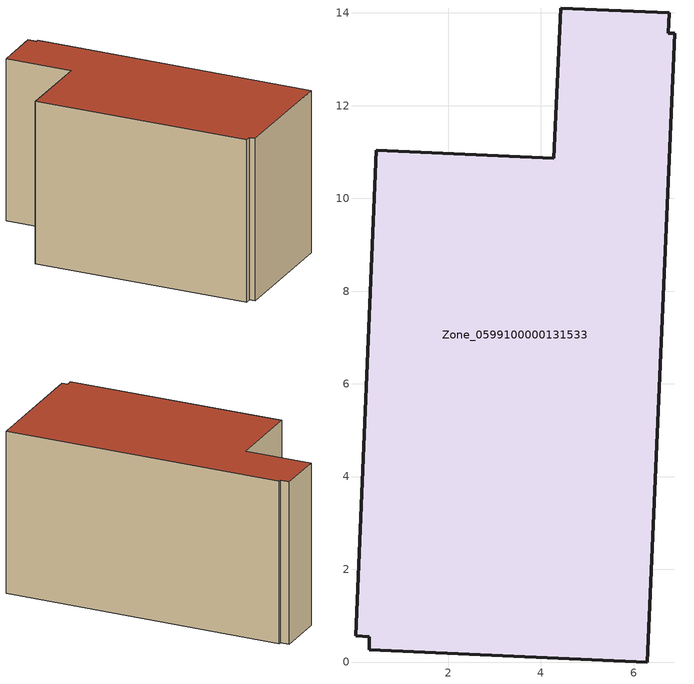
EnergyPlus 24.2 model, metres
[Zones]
Zone_0599100000131533
 floor ground (C_G): 4.43,14.11 6.77,14 6.75,13.57 6.88,13.57 6.29,0 0.3,0.26 0.3,0.54 0.01,0.56 0.45,11.04 4.28,10.87 z0.96
 wall outside (C_F): 0.3,0.26 6.29,0 6.88,13.57 6.75,13.57 6.77,14 4.43,14.11 4.28,10.87 0.45,11.04 0.01,0.56 0.3,0.54 0.3,0.26 z0.96:8.94
 roof outside (C_R): 6.88,13.57 6.75,13.57 6.77,14 4.43,14.11 4.28,10.87 0.45,11.04 0.01,0.56 0.3,0.54 0.3,0.26 6.29,0 z8.94
[BUILDING]
Pand.0599100000131533: North Axis=0; Terrain=City; Loads Convergence Tolerance Value=0.04; Temperature Convergence Tolerance Value=0.4; Solar Distribution=FullExterior; Maximum Number of Warmup Days=25; Minimum Number of Warmup Days=1
[Site:Location]
Rotterdam.The.Hague.AP_ZH_NLD Design_Conditions: Latitude=51.96; Longitude=4.45; Time Zone=1; Elevation=-4.5
[SITE:GROUNDTEMPERATURE:BUILDINGSURFACE]
18, 18, 18, 18, 18, 18, 18, 18, 18, 18, 18, 18
[MATERIAL] Thermal Absorptance=0.9; Solar Absorptance=0.7; Visible Absorptance=0.7
Name | Roughness | Thickness | Conductivity | Density | Specific Heat
G.TC.1975-1991 | MediumSmooth | 0.15 | 0.288461 | 540 | 1210
F.TC.1975-1991 | Rough | 0.3 | 0.230769 | 1920 | 840
R.TC.1975-1991 | MediumRough | 0.2 | 0.153846 | 1500 | 1000
[CONSTRUCTION]
C_G: G.TC.1975-1991
C_F: F.TC.1975-1991
C_R: R.TC.1975-1991
[ZONE]
Zone_0599100000131533: Type=1; Multiplier=1; Ceiling Height=Autocalculate; Volume=Autocalculate; Floor Area=autocalculate; Part of Total Floor Area=Yes
[ZONEINFILTRATION:DESIGNFLOWRATE]
Infil_Zone_0599100000131533: Zone or ZoneList or Space or SpaceList=Zone_0599100000131533; Schedule=AlwaysOn; Design Flow Rate Calculation Method=Flow/Area; Flow Rate per Floor Area=0.003; Constant Term Coefficient=1; Temperature Term Coefficient=0; Velocity Term Coefficient=0; Velocity Squared Term Coefficient=0
[HVACTEMPLATE:ZONE:IDEALLOADSAIRSYSTEM]
Zone_0599100000131533: Maximum Heating Supply Air Temperature=50; Minimum Cooling Supply Air Temperature=13; Maximum Heating Supply Air Humidity Ratio=0.0156; Minimum Cooling Supply Air Humidity Ratio=0.0077; Heating Limit=NoLimit; Cooling Limit=NoLimit; Dehumidification Control Type=ConstantSensibleHeatRatio; Cooling Sensible Heat Ratio=0.7; Dehumidification Setpoint=60; Humidification Control Type=None; Humidification Setpoint=30; Outdoor Air Method=None; Outdoor Air Flow Rate per Person=0.00944; Outdoor Air Flow Rate per Zone Floor Area=0; Outdoor Air Flow Rate per Zone=0; Demand Controlled Ventilation Type=None; Outdoor Air Economizer Type=NoEconomizer; Heat Recovery Type=None; Sensible Heat Recovery Effectiveness=0.7; Latent Heat Recovery Effectiveness=0.65
[ZONECONTROL:THERMOSTAT]
ThermostatControl_Zone_0599100000131533: Zone or ZoneList=Zone_0599100000131533; Control Type Schedule=DualSetpointControlType; Control 1=Thermostat_Zone_0599100000131533; Temperature Difference Between Cutout And Setpoint=0
[THERMOSTATSETPOINT:DUALSETPOINT]
Thermostat_Zone_0599100000131533: Heating Setpoint Temperature Schedule=HeatingSetpoint_Zone_0599100000131533; Cooling Setpoint Temperature Schedule=CoolingSetpoint_Zone_0599100000131533
[SCHEDULE:COMPACT]
HeatingSetpoint_Zone_0599100000131533: Through: 12/31, For: AllDays, Until: 24:00, 21
CoolingSetpoint_Zone_0599100000131533: Through: 12/31, For: AllDays, Until: 24:00, 24
DualSetpointControlType: Through: 12/31, For: AllDays, Until: 24:00, 4
AlwaysOn: Through: 12/31, For: AllDays, Until: 24:00, 1
